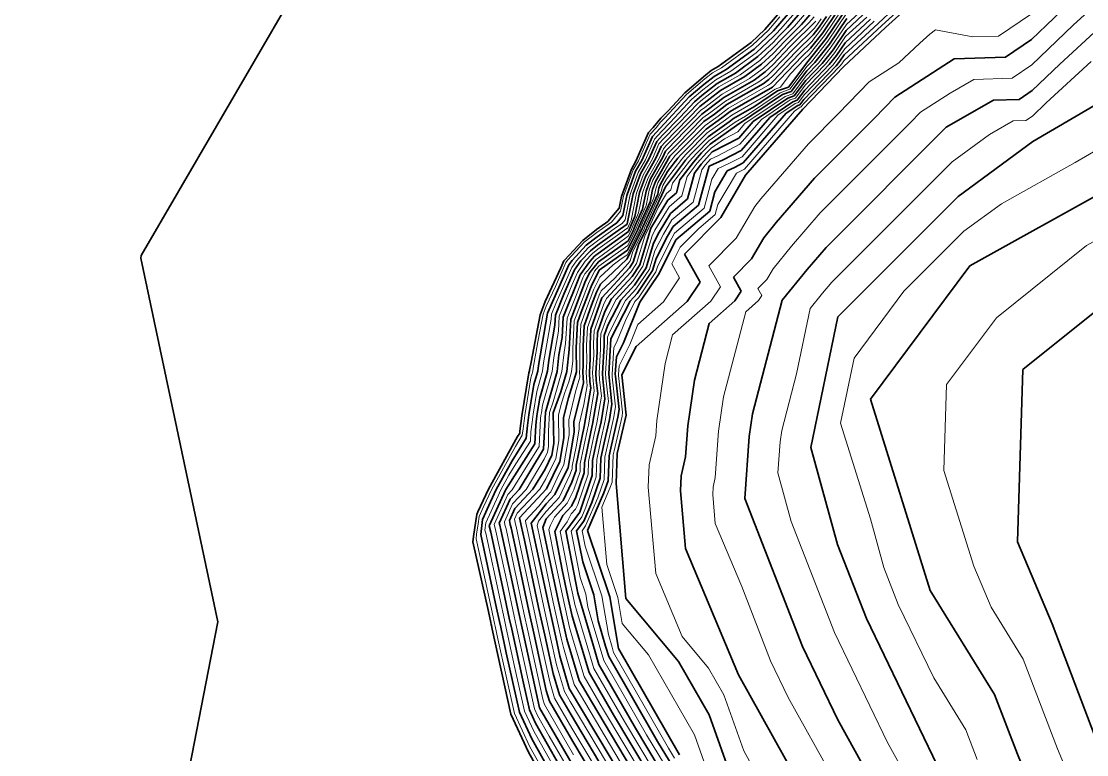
# Model space of a CAD drawing. Header units: millimetres. Extents: x -861324 to 439029, y -308065 to 694685.
# Drawn here: x -861324 to -724930, y 25688 to 119512 of the extents above; entities that cross this region are included whole.
import ezdxf

# ---------------------------------------------------------------- set-up
doc = ezdxf.new("R2010")
doc.units = ezdxf.units.MM
for name, color, linetype, lineweight in [('C-TOPO', 7, 'Continuous', 9), ('C-TOPO-MAJR', 7, 'Continuous', 35), ('C-TOPO-MINR', 7, 'Continuous', 9)]:
    doc.layers.add(name, color=color, linetype=linetype, lineweight=lineweight)

msp = doc.modelspace()

# ---------------------------------------------------------------- linework, layer by layer
at = {"layer": 'C-TOPO', "lineweight": 35}
for p, q in [((-757359, 241898), (-845960, 89571)), ((-766124, 118467), (-763665, 121303)), ((-767894, 116799), (-766124, 118467)), ((-772093, 113735), (-767894, 116799)), ((-773745, 112634), (-772985, 113223)), ((-772985, 113223), (-772093, 113735)), ((-776389, 110365), (-773745, 112634)), ((-778527, 108076), (-776389, 110365)), ((-779435, 107104), (-778527, 108076)), ((-780436, 105924), (-779435, 107104)), ((-782643, 101608), (-781014, 105292)), ((-781014, 105292), (-780436, 105924)), ((-783213, 100608), (-782643, 101608)), ((-784502, 97086), (-783213, 100608)), ((-784796, 95613), (-784502, 97086)), ((-786214, 93897), (-784796, 95613)), ((-789457, 91490), (-787665, 92863)), ((-787665, 92863), (-786543, 93668)), ((-786543, 93668), (-786214, 93897)), ((-791787, 88971), (-789457, 91490)), ((-845960, 89571), (-846020, 89201)), ((-846020, 89201), (-836150, 42695)), ((-792257, 87962), (-791848, 88884)), ((-791848, 88884), (-791787, 88971)), ((-794265, 83683), (-792257, 87962)), ((-794898, 81952), (-794265, 83683)), ((-796069, 75895), (-794898, 81952)), ((-796245, 74886), (-796069, 75895)), ((-797240, 69042), (-796331, 74521)), ((-796331, 74521), (-796257, 74781)), ((-796257, 74781), (-796245, 74886)), ((-797489, 67080), (-797240, 69042)), ((-797785, 66399), (-797518, 66834)), ((-797518, 66834), (-797489, 67080)), ((-801511, 59660), (-797785, 66399)), ((-802863, 56768), (-801511, 59660)), ((-803403, 53889), (-803051, 56144)), ((-803051, 56144), (-803019, 56427)), ((-803019, 56427), (-802863, 56768)), ((-803502, 52906), (-803403, 53889)), ((-801531, 43999), (-803502, 52906)), ((-801227, 42582), (-801531, 43999)), ((-836150, 42695), (-861324, -86258)), ((-801173, 42324), (-801227, 42582)), ((-801149, 42218), (-801173, 42324)), ((-801042, 41728), (-801149, 42218)), ((-798653, 30862), (-801042, 41728)), ((-796379, 26004), (-798653, 30862)), ((-792146, 18465), (-796379, 26004))]:
    msp.add_line(p, q, dxfattribs=at)
at = {"layer": 'C-TOPO-MAJR'}
for p, q in [((-716929, 124625), (-728380, 114043)), ((-760943, 123029), (-765024, 118295)), ((-724936, 123969), (-731976, 117193)), ((-760501, 121857), (-763222, 118701)), ((-755524, 121410), (-758288, 117329)), ((-760059, 120684), (-761420, 119106)), ((-758253, 120145), (-759174, 118784)), ((-756889, 120777), (-758731, 118057)), ((-753582, 120327), (-755744, 118322)), ((-749602, 121098), (-751639, 119244)), ((-748121, 121020), (-750668, 118703)), ((-763222, 118701), (-764292, 117643)), ((-761420, 119106), (-763560, 116991)), ((-759617, 119512), (-762829, 116339)), ((-759174, 118784), (-759956, 117802)), ((-755634, 119866), (-757845, 116601)), ((-750668, 118703), (-756073, 113690)), ((-751639, 119244), (-755963, 115234)), ((-752610, 119786), (-755854, 116778)), ((-765024, 118295), (-767494, 115968)), ((-764292, 117643), (-765047, 116852)), ((-759956, 117802), (-762097, 115687)), ((-758288, 117329), (-760633, 114383)), ((-758731, 118057), (-760295, 116093)), ((-755744, 118322), (-757402, 115874)), ((-767494, 115968), (-771083, 113349)), ((-765047, 116852), (-767023, 114991)), ((-762829, 116339), (-765093, 113966)), ((-763560, 116991), (-765070, 115409)), ((-760295, 116093), (-761365, 115035)), ((-757845, 116601), (-759721, 114245)), ((-755854, 116778), (-756959, 115146)), ((-731976, 117193), (-735334, 114924)), ((-767023, 114991), (-769894, 112895)), ((-765070, 115409), (-766552, 114013)), ((-761365, 115035), (-765139, 111080)), ((-762097, 115687), (-765116, 112523)), ((-757402, 115874), (-758809, 114106)), ((-756959, 115146), (-757897, 113968)), ((-755963, 115234), (-756516, 114418)), ((-741916, 114704), (-749506, 109821)), ((-735334, 114924), (-741916, 114704)), ((-771083, 113349), (-772635, 112459)), ((-766552, 114013), (-768705, 112442)), ((-765093, 113966), (-766081, 113036)), ((-760633, 114383), (-763109, 111100)), ((-756073, 113690), (-761283, 108282)), ((-756985, 113829), (-761153, 109503)), ((-757897, 113968), (-761023, 110723)), ((-758809, 114106), (-760893, 111943)), ((-759721, 114245), (-760763, 113163)), ((-756516, 114418), (-756985, 113829)), ((-728380, 114043), (-731901, 110655)), ((-714643, 114220), (-731825, 104117)), ((-772635, 112459), (-773955, 111436)), ((-769894, 112895), (-772222, 111560)), ((-768705, 112442), (-771809, 110661)), ((-767517, 111988), (-771396, 109762)), ((-766081, 113036), (-767517, 111988)), ((-765610, 112058), (-766328, 111534)), ((-765116, 112523), (-765610, 112058)), ((-760763, 113163), (-762743, 110536)), ((-760893, 111943), (-762378, 109973)), ((-773955, 111436), (-775810, 109843)), ((-771809, 110661), (-774450, 108615)), ((-772222, 111560), (-774202, 110025)), ((-766328, 111534), (-770983, 108864)), ((-765139, 111080), (-770570, 107965)), ((-764497, 110614), (-767442, 108624)), ((-763109, 111100), (-764497, 110614)), ((-762743, 110536), (-763854, 110148)), ((-761023, 110723), (-762013, 109409)), ((-731901, 110655), (-733580, 109521)), ((-775810, 109843), (-779529, 105862)), ((-775130, 109229), (-776989, 107238)), ((-774202, 110025), (-775130, 109229)), ((-771396, 109762), (-773509, 108125)), ((-763854, 110148), (-769745, 106167)), ((-763211, 109681), (-767629, 106696)), ((-762568, 109215), (-765514, 107225)), ((-762378, 109973), (-763211, 109681)), ((-762013, 109409), (-762568, 109215)), ((-761153, 109503), (-761648, 108846)), ((-749506, 109821), (-752110, 107117)), ((-736870, 109411), (-742938, 105951)), ((-733580, 109521), (-736870, 109411)), ((-774450, 108615), (-778906, 104064)), ((-773509, 108125), (-774187, 107647)), ((-770983, 108864), (-772568, 107636)), ((-770570, 107965), (-771627, 107146)), ((-767442, 108624), (-770157, 107066)), ((-763398, 107754), (-768894, 101400)), ((-761283, 108282), (-768610, 99811)), ((-761926, 108749), (-763398, 107754)), ((-761648, 108846), (-761926, 108749)), ((-776989, 107238), (-779218, 104963)), ((-773924, 106680), (-778282, 102267)), ((-774187, 107647), (-776366, 105441)), ((-772568, 107636), (-773924, 106680)), ((-771627, 107146), (-773661, 105712)), ((-770686, 106657), (-773398, 104745)), ((-770157, 107066), (-770686, 106657)), ((-767629, 106696), (-769461, 104578)), ((-765514, 107225), (-769177, 102989)), ((-752110, 107117), (-759788, 99425)), ((-779529, 105862), (-780535, 104762)), ((-776366, 105441), (-778594, 103165)), ((-773661, 105712), (-776930, 102402)), ((-769745, 106167), (-773135, 103778)), ((-742938, 105951), (-758293, 90567)), ((-780535, 104762), (-781878, 101723)), ((-779972, 104138), (-780979, 101859)), ((-779218, 104963), (-779972, 104138)), ((-778906, 104064), (-779409, 103514)), ((-773398, 104745), (-775577, 102538)), ((-773135, 103778), (-774225, 102674)), ((-769461, 104578), (-772873, 102810)), ((-731825, 104117), (-741404, 97093)), ((-779409, 103514), (-780080, 101995)), ((-778846, 102890), (-779181, 102131)), ((-778594, 103165), (-778846, 102890)), ((-776930, 102402), (-777281, 102006)), ((-775577, 102538), (-776280, 101746)), ((-774225, 102674), (-775280, 101486)), ((-772873, 102810), (-774279, 101226)), ((-769177, 102989), (-771452, 101810)), ((-781878, 101723), (-782675, 100328)), ((-780979, 101859), (-782041, 99999)), ((-780080, 101995), (-781408, 99670)), ((-779181, 102131), (-780774, 99340)), ((-778282, 102267), (-780140, 99011)), ((-776280, 101746), (-778873, 98353)), ((-777281, 102006), (-778578, 100310)), ((-775280, 101486), (-777008, 99224)), ((-774279, 101226), (-775143, 100095)), ((-773278, 100966), (-774611, 95995)), ((-771452, 101810), (-773278, 100966)), ((-768894, 101400), (-770031, 100811)), ((-782675, 100328), (-783803, 97243)), ((-782041, 99999), (-782982, 97428)), ((-781408, 99670), (-782160, 97613)), ((-778578, 100310), (-779507, 98682)), ((-775143, 100095), (-776032, 96781)), ((-770944, 100388), (-772524, 97694)), ((-768610, 99811), (-771770, 94423)), ((-770031, 100811), (-770944, 100388)), ((-780774, 99340), (-781338, 97798)), ((-778873, 98353), (-781237, 93120)), ((-780140, 99011), (-780517, 97983)), ((-779507, 98682), (-779695, 98168)), ((-777008, 99224), (-777453, 97567)), ((-759788, 99425), (-764673, 93777)), ((-720949, 98763), (-739871, 88234)), ((-783803, 97243), (-784315, 94682)), ((-782982, 97428), (-783748, 93587)), ((-782160, 97613), (-782777, 94520)), ((-781338, 97798), (-781801, 95478)), ((-779849, 97395), (-781739, 93211)), ((-780517, 97983), (-780825, 96436)), ((-779695, 98168), (-779849, 97395)), ((-777453, 97567), (-778535, 96649)), ((-772524, 97694), (-773190, 95209)), ((-741404, 97093), (-756798, 81710)), ((-781801, 95478), (-782743, 93393)), ((-780825, 96436), (-782241, 93302)), ((-778535, 96649), (-780734, 93030)), ((-776032, 96781), (-778197, 94946)), ((-774611, 95995), (-777859, 93242)), ((-784315, 94682), (-785085, 93749)), ((-782777, 94520), (-783245, 93484)), ((-778197, 94946), (-779663, 92533)), ((-773190, 95209), (-777521, 91539)), ((-771770, 94423), (-776414, 89715)), ((-785659, 93351), (-787610, 91952)), ((-784618, 92978), (-787544, 90879)), ((-785085, 93749), (-785659, 93351)), ((-783758, 93576), (-784618, 92978)), ((-781871, 92860), (-783796, 89066)), ((-783748, 93587), (-783758, 93576)), ((-782440, 92775), (-783723, 90246)), ((-783245, 93484), (-783577, 92606)), ((-782743, 93393), (-783008, 92691)), ((-782241, 93302), (-782440, 92775)), ((-781303, 92945), (-782265, 91048)), ((-780734, 93030), (-782149, 88347)), ((-781739, 93211), (-781871, 92860)), ((-781237, 93120), (-781303, 92945)), ((-777859, 93242), (-778592, 92036)), ((-764673, 93777), (-766257, 91828)), ((-710072, 93409), (-733106, 74956)), ((-787610, 91952), (-789006, 90881)), ((-783577, 92606), (-787479, 89806)), ((-783650, 91426), (-787414, 88734)), ((-783008, 92691), (-783650, 91426)), ((-779663, 92533), (-780382, 91109)), ((-778592, 92036), (-780030, 89189)), ((-777521, 91539), (-779678, 87269)), ((-766257, 91828), (-767837, 89134)), ((-789006, 90881), (-790822, 88919)), ((-788475, 90166), (-789686, 88857)), ((-787544, 90879), (-788475, 90166)), ((-783723, 90246), (-785605, 88900)), ((-782265, 91048), (-782973, 88706)), ((-780382, 91109), (-781326, 87987)), ((-758293, 90567), (-760736, 87743)), ((-790822, 88919), (-791228, 88342)), ((-789686, 88857), (-790499, 87703)), ((-788550, 88795), (-789770, 87064)), ((-787414, 88734), (-788556, 87373)), ((-787944, 89450), (-788550, 88795)), ((-787479, 89806), (-787944, 89450)), ((-785605, 88900), (-787341, 87682)), ((-783796, 89066), (-787167, 85903)), ((-782973, 88706), (-783468, 87968)), ((-780030, 89189), (-780502, 87628)), ((-776414, 89715), (-774420, 86127)), ((-767837, 89134), (-770159, 86780)), ((-791228, 88342), (-793955, 82189)), ((-790499, 87703), (-791862, 84626)), ((-788556, 87373), (-789076, 86329)), ((-787341, 87682), (-788382, 85594)), ((-783468, 87968), (-786994, 84125)), ((-782149, 88347), (-783140, 86871)), ((-781326, 87987), (-782812, 85774)), ((-780502, 87628), (-782484, 84677)), ((-760736, 87743), (-763904, 83844)), ((-739871, 88234), (-752620, 71162)), ((-789770, 87064), (-791956, 81651)), ((-789076, 86329), (-790956, 81382)), ((-783140, 86871), (-785784, 83989)), ((-779678, 87269), (-782156, 83580)), ((-774420, 86127), (-776072, 83668)), ((-770159, 86780), (-769162, 84986)), ((-791862, 84626), (-792955, 81920)), ((-788382, 85594), (-789635, 82296)), ((-787688, 84860), (-788314, 83210)), ((-787167, 85903), (-787688, 84860)), ((-782812, 85774), (-784575, 83853)), ((-782484, 84677), (-783365, 83716)), ((-769162, 84986), (-769988, 83756)), ((-788314, 83210), (-789247, 80549)), ((-786994, 84125), (-788393, 80133)), ((-785784, 83989), (-786606, 82378)), ((-784575, 83853), (-786218, 80631)), ((-783365, 83716), (-785830, 78885)), ((-782156, 83580), (-784223, 78394)), ((-776072, 83668), (-782616, 77903)), ((-769988, 83756), (-773260, 80873)), ((-763904, 83844), (-767706, 69302)), ((-793955, 82189), (-795125, 75466)), ((-792955, 81920), (-793027, 80630)), ((-789635, 82296), (-790102, 80965)), ((-786606, 82378), (-787539, 79717)), ((-793027, 80630), (-793807, 76148)), ((-791956, 81651), (-792100, 79071)), ((-790956, 81382), (-791172, 77513)), ((-790102, 80965), (-790282, 77741)), ((-789247, 80549), (-789392, 77970)), ((-786218, 80631), (-786685, 79301)), ((-773260, 80873), (-775161, 73603)), ((-756798, 81710), (-760251, 65002)), ((-788393, 80133), (-788501, 78199)), ((-787539, 79717), (-787611, 78427)), ((-786685, 79301), (-786721, 78656)), ((-792100, 79071), (-792490, 76831)), ((-789392, 77970), (-789372, 75518)), ((-788501, 78199), (-788486, 76359)), ((-787611, 78427), (-787601, 77201)), ((-786716, 78043), (-786936, 74461)), ((-786721, 78656), (-786716, 78043)), ((-785830, 78885), (-786105, 74407)), ((-784223, 78394), (-785137, 76592)), ((-782616, 77903), (-784444, 74299)), ((-792490, 76831), (-792731, 74719)), ((-791172, 77513), (-791494, 74698)), ((-790282, 77741), (-790257, 74676)), ((-787601, 77201), (-787766, 74514)), ((-785137, 76592), (-785275, 74353)), ((-795125, 75466), (-795205, 74763)), ((-793807, 76148), (-793968, 74741)), ((-789372, 75518), (-789427, 74622)), ((-788486, 76359), (-788596, 74568)), ((-795205, 74763), (-795701, 73032)), ((-793968, 74741), (-794959, 71279)), ((-792731, 74719), (-794217, 69527)), ((-791494, 74698), (-792237, 72101)), ((-790257, 74676), (-791283, 71333)), ((-789427, 74622), (-789340, 73258)), ((-788596, 74568), (-788524, 73431)), ((-787766, 74514), (-787708, 73605)), ((-786936, 74461), (-786892, 73778)), ((-786892, 73778), (-786611, 71201)), ((-786105, 74407), (-786076, 73952)), ((-786076, 73952), (-785702, 70516)), ((-785275, 74353), (-785260, 74126)), ((-785260, 74126), (-784792, 69830)), ((-784444, 74299), (-783883, 69145)), ((-733106, 74956), (-733796, 52912)), ((-795701, 73032), (-796339, 69186)), ((-789340, 73258), (-790576, 68259)), ((-788431, 72572), (-789251, 67685)), ((-788524, 73431), (-788431, 72572)), ((-787708, 73605), (-787521, 71887)), ((-775161, 73603), (-776005, 67764)), ((-794959, 71279), (-795278, 69357)), ((-792237, 72101), (-793225, 69409)), ((-791283, 71333), (-791900, 68834)), ((-787521, 71887), (-788177, 67977)), ((-786611, 71201), (-787104, 68269)), ((-752620, 71162), (-744959, 46697)), ((-785702, 70516), (-786030, 68561)), ((-784792, 69830), (-784956, 68853)), ((-796339, 69186), (-796514, 67809)), ((-795366, 68668), (-795461, 67849)), ((-795278, 69357), (-795366, 68668)), ((-794217, 69527), (-794461, 64762)), ((-793225, 69409), (-793158, 65493)), ((-791900, 68834), (-791856, 66223)), ((-790576, 68259), (-790554, 66954)), ((-787104, 68269), (-787560, 66295)), ((-786030, 68561), (-786714, 65600)), ((-784956, 68853), (-785868, 64905)), ((-783883, 69145), (-785023, 64210)), ((-767706, 69302), (-768128, 66383)), ((-796514, 67809), (-796704, 66172)), ((-795461, 67849), (-795583, 65467)), ((-790554, 66954), (-791334, 62437)), ((-789251, 67685), (-790282, 62733)), ((-788405, 66990), (-789230, 63028)), ((-788177, 67977), (-788405, 66990)), ((-776005, 67764), (-776281, 63809)), ((-796704, 66172), (-798487, 63272)), ((-793158, 65493), (-793418, 63987)), ((-791856, 66223), (-792376, 63212)), ((-787560, 66295), (-788178, 63324)), ((-786714, 65600), (-787126, 63619)), ((-768128, 66383), (-768679, 58474)), ((-795583, 65467), (-799291, 59628)), ((-794461, 64762), (-797588, 59599)), ((-785868, 64905), (-786074, 63915)), ((-785023, 64210), (-785185, 60395)), ((-760251, 65002), (-756819, 52585)), ((-798487, 63272), (-800512, 59609)), ((-793418, 63987), (-794269, 62230)), ((-792376, 63212), (-794077, 59699)), ((-789230, 63028), (-789284, 61756)), ((-788178, 63324), (-788259, 61416)), ((-787126, 63619), (-787235, 61076)), ((-786074, 63915), (-786210, 60735)), ((-776281, 63809), (-776851, 61342)), ((-794269, 62230), (-795833, 59649)), ((-791334, 62437), (-793017, 58957)), ((-790309, 62097), (-790834, 60535)), ((-789284, 61756), (-790334, 58634)), ((-790282, 62733), (-790309, 62097)), ((-788259, 61416), (-789834, 56732)), ((-790834, 60535), (-791956, 58215)), ((-787235, 61076), (-788285, 57953)), ((-786210, 60735), (-786735, 59174)), ((-785185, 60395), (-783912, 45677)), ((-776851, 61342), (-776932, 59434)), ((-799345, 59532), (-801425, 54976)), ((-800512, 59609), (-801246, 58038)), ((-799336, 59550), (-799345, 59532)), ((-799312, 59594), (-799336, 59550)), ((-799291, 59628), (-799312, 59594)), ((-797588, 59599), (-798732, 58370)), ((-795833, 59649), (-798135, 57177)), ((-794077, 59699), (-797537, 55983)), ((-793017, 58957), (-794112, 57775)), ((-786735, 59174), (-788822, 54355)), ((-776932, 59434), (-776295, 52075)), ((-801246, 58038), (-802287, 55760)), ((-798732, 58370), (-800133, 55303)), ((-794112, 57775), (-796038, 55287)), ((-791956, 58215), (-794147, 55852)), ((-790895, 57474), (-791991, 56292)), ((-790334, 58634), (-790895, 57474)), ((-788285, 57953), (-789328, 55543)), ((-768679, 58474), (-761321, 39508)), ((-798135, 57177), (-798835, 55643)), ((-797537, 55983), (-797386, 55206)), ((-791991, 56292), (-793037, 54220)), ((-789834, 56732), (-791632, 54265)), ((-802287, 55760), (-802500, 53873)), ((-801425, 54976), (-801428, 54954)), ((-801428, 54954), (-801208, 54155)), ((-800133, 55303), (-800083, 55046)), ((-800083, 55046), (-799915, 54438)), ((-798835, 55643), (-798735, 55126)), ((-798735, 55126), (-798623, 54721)), ((-798623, 54721), (-797812, 50943)), ((-797386, 55206), (-797330, 55004)), ((-797330, 55004), (-796925, 53115)), ((-796038, 55287), (-793848, 44982)), ((-794147, 55852), (-794537, 54753)), ((-794537, 54753), (-794056, 52306)), ((-789328, 55543), (-790227, 54310)), ((-802500, 53873), (-800473, 44428)), ((-801208, 54155), (-799586, 46600)), ((-799915, 54438), (-798699, 48771)), ((-793037, 54220), (-792074, 49326)), ((-791632, 54265), (-790092, 46346)), ((-790227, 54310), (-789457, 50350)), ((-788822, 54355), (-785972, 45900)), ((-796925, 53115), (-795100, 44528)), ((-794056, 52306), (-792596, 45437)), ((-776295, 52075), (-769502, 35914)), ((-756819, 52585), (-753140, 43102)), ((-733796, 52912), (-729368, 42425)), ((-797812, 50943), (-796352, 44074)), ((-792074, 49326), (-791344, 45891)), ((-789457, 50350), (-788032, 46123)), ((-798699, 48771), (-797604, 43619)), ((-799586, 46600), (-798856, 43165)), ((-744959, 46697), (-736717, 33390)), ((-792596, 45437), (-791483, 40484)), ((-791344, 45891), (-790788, 43415)), ((-790092, 46346), (-788172, 39884)), ((-788032, 46123), (-787476, 42815)), ((-785972, 45900), (-784860, 39284)), ((-783912, 45677), (-777181, 37599)), ((-800473, 44428), (-800108, 42710)), ((-796352, 44074), (-795716, 41243)), ((-795100, 44528), (-794305, 40990)), ((-793848, 44982), (-792894, 40737)), ((-800108, 42710), (-799949, 42003)), ((-798856, 43165), (-798538, 41750)), ((-797604, 43619), (-797127, 41497)), ((-790788, 43415), (-789828, 40184)), ((-787476, 42815), (-786516, 39584)), ((-753140, 43102), (-744065, 24355)), ((-729368, 42425), (-723532, 27147)), ((-799949, 42003), (-799237, 38737)), ((-798538, 41750), (-797113, 35218)), ((-797127, 41497), (-794989, 31699)), ((-795716, 41243), (-794113, 33895)), ((-794305, 40990), (-793236, 36092)), ((-792894, 40737), (-792360, 38288)), ((-791483, 40484), (-789904, 35196)), ((-789828, 40184), (-788643, 36218)), ((-788172, 39884), (-787382, 37240)), ((-786516, 39584), (-786121, 38262)), ((-799237, 38737), (-797560, 31112)), ((-792360, 38288), (-791166, 34174)), ((-786121, 38262), (-779871, 27385)), ((-784860, 39284), (-777047, 25688)), ((-761321, 39508), (-756783, 30134)), ((-787382, 37240), (-782695, 29082)), ((-777181, 37599), (-773275, 30801)), ((-793236, 36092), (-792440, 33349)), ((-788643, 36218), (-785518, 30779)), ((-769502, 35914), (-760109, 19063)), ((-797113, 35218), (-796275, 31405)), ((-791166, 34174), (-783552, 21435)), ((-789904, 35196), (-788342, 32477)), ((-794113, 33895), (-793715, 32524)), ((-792440, 33349), (-790944, 30776)), ((-736717, 33390), (-733799, 25751)), ((-796275, 31405), (-795477, 29701)), ((-794989, 31699), (-790501, 23980)), ((-793715, 32524), (-790722, 27378)), ((-788342, 32477), (-782251, 22286)), ((-797560, 31112), (-795965, 27702)), ((-790944, 30776), (-784853, 20585)), ((-785518, 30779), (-780950, 23136)), ((-773275, 30801), (-768131, 16417)), ((-756783, 30134), (-752087, 21709)), ((-795477, 29701), (-792523, 24441)), ((-782695, 29082), (-779649, 23987)), ((-795965, 27702), (-790058, 17183)), ((-790722, 27378), (-786155, 19735)), ((-779871, 27385), (-778348, 24837)), ((-733799, 25751), (-731403, 19986))]:
    msp.add_line(p, q, dxfattribs=at)
at = {"layer": 'C-TOPO-MINR'}
for p, q in [((-720932, 124297), (-726658, 119006)), ((-760722, 122443), (-764123, 118498)), ((-764225, 120065), (-765671, 118396)), ((-760280, 121270), (-762321, 118904)), ((-759838, 120098), (-760518, 119309)), ((-757571, 120461), (-758953, 118420)), ((-756206, 121093), (-758510, 117693)), ((-755579, 120638), (-758067, 116965)), ((-753096, 120056), (-755799, 117550)), ((-754067, 120598), (-755689, 119094)), ((-748861, 121059), (-751153, 118974)), ((-732014, 120462), (-736212, 117626)), ((-762321, 118904), (-763926, 117317)), ((-760518, 119309), (-763195, 116665)), ((-759396, 119148), (-759787, 118657)), ((-758935, 119828), (-759396, 119148)), ((-755689, 119094), (-757624, 116237)), ((-751153, 118974), (-756018, 114462)), ((-752125, 119515), (-755909, 116006)), ((-726658, 119006), (-731938, 113924)), ((-765671, 118396), (-767729, 116457)), ((-765036, 117574), (-767258, 115480)), ((-763926, 117317), (-765059, 116131)), ((-764658, 117969), (-765036, 117574)), ((-764123, 118498), (-764658, 117969)), ((-759787, 118657), (-762463, 116013)), ((-758510, 117693), (-760464, 115238)), ((-758953, 118420), (-760125, 116948)), ((-755799, 117550), (-757181, 115510)), ((-745019, 117862), (-746292, 116704)), ((-744277, 118430), (-745019, 117862)), ((-739503, 117516), (-744277, 118430)), ((-736212, 117626), (-739503, 117516)), ((-767729, 116457), (-771677, 113576)), ((-765059, 116131), (-766787, 114502)), ((-762463, 116013), (-765105, 113245)), ((-763195, 116665), (-765082, 114688)), ((-760125, 116948), (-761731, 115361)), ((-758067, 116965), (-760177, 114314)), ((-757624, 116237), (-759265, 114176)), ((-755909, 116006), (-756738, 114782)), ((-746292, 116704), (-748995, 114197)), ((-767258, 115480), (-770488, 113122)), ((-765082, 114688), (-766316, 113524)), ((-761731, 115361), (-765128, 111802)), ((-760999, 114709), (-762886, 112732)), ((-760464, 115238), (-760999, 114709)), ((-757181, 115510), (-758353, 114037)), ((-756738, 114782), (-757441, 113898)), ((-771677, 113576), (-772841, 112908)), ((-766787, 114502), (-769300, 112669)), ((-766316, 113524), (-768111, 112215)), ((-765105, 113245), (-765846, 112547)), ((-760698, 113773), (-762926, 110818)), ((-756529, 113760), (-761218, 108893)), ((-757441, 113898), (-761088, 110113)), ((-758353, 114037), (-760958, 111333)), ((-759265, 114176), (-760828, 112553)), ((-760177, 114314), (-760698, 113773)), ((-756295, 114054), (-756529, 113760)), ((-756018, 114462), (-756295, 114054)), ((-748995, 114197), (-752789, 111755)), ((-731938, 113924), (-734457, 112222)), ((-724377, 114371), (-730103, 109080)), ((-773831, 112141), (-776150, 110150)), ((-772428, 112010), (-774079, 110730)), ((-772841, 112908), (-773831, 112141)), ((-770488, 113122), (-772428, 112010)), ((-769300, 112669), (-772015, 111111)), ((-768111, 112215), (-771602, 110212)), ((-765846, 112547), (-766922, 111761)), ((-762886, 112732), (-764124, 111090)), ((-760828, 112553), (-762561, 110254)), ((-739393, 112058), (-742427, 110328)), ((-734457, 112222), (-739393, 112058)), ((-774079, 110730), (-775470, 109536)), ((-772015, 111111), (-774326, 109320)), ((-766922, 111761), (-771190, 109313)), ((-765734, 111307), (-770777, 108414)), ((-764818, 110847), (-766291, 109852)), ((-765375, 111569), (-765734, 111307)), ((-765128, 111802), (-765375, 111569)), ((-764124, 111090), (-764818, 110847)), ((-762926, 110818), (-764175, 110381)), ((-760958, 111333), (-762196, 109691)), ((-752789, 111755), (-756696, 107699)), ((-776150, 110150), (-778940, 107164)), ((-775470, 109536), (-778259, 106550)), ((-774326, 109320), (-774790, 108922)), ((-771602, 110212), (-773979, 108370)), ((-771190, 109313), (-773038, 107880)), ((-766291, 109852), (-770364, 107515)), ((-763532, 109915), (-768687, 106432)), ((-764175, 110381), (-768593, 107395)), ((-762890, 109448), (-766571, 106960)), ((-762561, 110254), (-763532, 109915)), ((-762196, 109691), (-762890, 109448)), ((-761831, 109128), (-762247, 108982)), ((-761088, 110113), (-761831, 109128)), ((-742427, 110328), (-746222, 107886)), ((-775719, 107926), (-779062, 104514)), ((-774790, 108922), (-775719, 107926)), ((-774318, 108131), (-775408, 107028)), ((-773979, 108370), (-774318, 108131)), ((-773038, 107880), (-774055, 107163)), ((-770777, 108414), (-772097, 107391)), ((-762340, 108018), (-768752, 100606)), ((-762247, 108982), (-764456, 107489)), ((-761604, 108516), (-762340, 108018)), ((-761465, 108564), (-761604, 108516)), ((-761218, 108893), (-761465, 108564)), ((-746222, 107886), (-747524, 106534)), ((-730103, 109080), (-731863, 107386)), ((-713501, 109017), (-726387, 101440)), ((-779474, 106592), (-780062, 105899)), ((-778940, 107164), (-779474, 106592)), ((-778259, 106550), (-779373, 105412)), ((-775408, 107028), (-778750, 103615)), ((-774055, 107163), (-777324, 103854)), ((-772097, 107391), (-773792, 106196)), ((-771156, 106901), (-773530, 105229)), ((-770215, 106412), (-773267, 104261)), ((-770364, 107515), (-771156, 106901)), ((-769951, 106617), (-770215, 106412)), ((-768593, 107395), (-769951, 106617)), ((-768687, 106432), (-769603, 105373)), ((-766571, 106960), (-769319, 103784)), ((-764456, 107489), (-769036, 102195)), ((-756696, 107699), (-760535, 103854)), ((-747524, 106534), (-759041, 94996)), ((-734348, 106764), (-737381, 105034)), ((-732702, 106819), (-734348, 106764)), ((-731863, 107386), (-732702, 106819)), ((-780817, 105074), (-782328, 101655)), ((-780062, 105899), (-780817, 105074)), ((-779373, 105412), (-780254, 104450)), ((-773792, 106196), (-777606, 102335)), ((-773530, 105229), (-776254, 102470)), ((-769603, 105373), (-771309, 104489)), ((-737381, 105034), (-742171, 101522)), ((-780254, 104450), (-781429, 101791)), ((-779690, 103826), (-780530, 101927)), ((-779062, 104514), (-779690, 103826)), ((-777324, 103854), (-778438, 102716)), ((-773267, 104261), (-774901, 102606)), ((-771309, 104489), (-773004, 103294)), ((-769319, 103784), (-772162, 102310)), ((-760535, 103854), (-766642, 96794)), ((-779127, 103202), (-779631, 102063)), ((-778750, 103615), (-779127, 103202)), ((-778564, 102579), (-778732, 102199)), ((-778438, 102716), (-778564, 102579)), ((-777606, 102335), (-777782, 102137)), ((-776254, 102470), (-776781, 101876)), ((-774901, 102606), (-775780, 101616)), ((-773549, 102742), (-774779, 101356)), ((-773004, 103294), (-773549, 102742)), ((-772162, 102310), (-773075, 101888)), ((-782328, 101655), (-782991, 100493)), ((-781429, 101791), (-782358, 100163)), ((-780530, 101927), (-781724, 99834)), ((-779631, 102063), (-781091, 99505)), ((-778732, 102199), (-780457, 99176)), ((-778430, 101288), (-779824, 98847)), ((-776781, 101876), (-778726, 99331)), ((-777782, 102137), (-778430, 101288)), ((-775780, 101616), (-777941, 98788)), ((-774779, 101356), (-776075, 99659)), ((-773778, 101096), (-774210, 100530)), ((-773075, 101888), (-773778, 101096)), ((-770741, 101311), (-772111, 100677)), ((-769036, 102195), (-770741, 101311)), ((-742171, 101522), (-749868, 93830)), ((-726387, 101440), (-735848, 96176)), ((-782991, 100493), (-784214, 97151)), ((-782358, 100163), (-783392, 97336)), ((-781724, 99834), (-782571, 97521)), ((-776075, 99659), (-776742, 97174)), ((-774210, 100530), (-775322, 96388)), ((-772111, 100677), (-772901, 99330)), ((-769777, 100100), (-772147, 96059)), ((-769321, 100311), (-769777, 100100)), ((-768752, 100606), (-769321, 100311)), ((-781091, 99505), (-781749, 97705)), ((-780457, 99176), (-780927, 97890)), ((-779824, 98847), (-780106, 98075)), ((-779284, 98260), (-779361, 97874)), ((-779190, 98517), (-779284, 98260)), ((-778726, 99331), (-779190, 98517)), ((-777941, 98788), (-778163, 97960)), ((-772901, 99330), (-773901, 95602)), ((-784214, 97151), (-784598, 95230)), ((-783392, 97336), (-784031, 94135)), ((-782571, 97521), (-783265, 94041)), ((-781749, 97705), (-782289, 94999)), ((-780337, 96915), (-781990, 93257)), ((-779361, 97874), (-781488, 93166)), ((-780927, 97890), (-781313, 95957)), ((-780106, 98075), (-780337, 96915)), ((-778704, 97501), (-779804, 95691)), ((-778163, 97960), (-778704, 97501)), ((-776742, 97174), (-778366, 95797)), ((-781313, 95957), (-782492, 93348)), ((-779804, 95691), (-780985, 93075)), ((-778366, 95797), (-780199, 92781)), ((-775322, 96388), (-778028, 94094)), ((-773901, 95602), (-777690, 92391)), ((-772147, 96059), (-772480, 94816)), ((-767434, 95819), (-769803, 91778)), ((-766642, 96794), (-767434, 95819)), ((-735848, 96176), (-740638, 92663)), ((-715511, 96086), (-724972, 90822)), ((-784598, 95230), (-785749, 93836)), ((-784031, 94135), (-784421, 93663)), ((-782289, 94999), (-782994, 93438)), ((-772480, 94816), (-774645, 92981)), ((-759041, 94996), (-762704, 90760)), ((-786179, 93538), (-787642, 92488)), ((-785138, 93165), (-787577, 91415)), ((-784097, 92792), (-787512, 90343)), ((-785749, 93836), (-786179, 93538)), ((-784421, 93663), (-785138, 93165)), ((-783660, 93096), (-784097, 92792)), ((-782156, 92818), (-783760, 89656)), ((-783497, 93529), (-783660, 93096)), ((-783265, 94041), (-783497, 93529)), ((-782994, 93438), (-783293, 92648)), ((-781587, 92902), (-783031, 90057)), ((-782492, 93348), (-782724, 92733)), ((-781990, 93257), (-782156, 92818)), ((-781488, 93166), (-781587, 92902)), ((-781019, 92987), (-781500, 92039)), ((-780985, 93075), (-781019, 92987)), ((-780199, 92781), (-780558, 92069)), ((-778028, 94094), (-779128, 92284)), ((-774645, 92981), (-776967, 90627)), ((-749868, 93830), (-757546, 86138)), ((-787642, 92488), (-789271, 91239)), ((-787577, 91415), (-788740, 90523)), ((-783613, 92016), (-785495, 90670)), ((-782724, 92733), (-783687, 90836)), ((-783293, 92648), (-783613, 92016)), ((-781500, 92039), (-782561, 88526)), ((-780558, 92069), (-781737, 88167)), ((-779128, 92284), (-780206, 90149)), ((-778056, 91787), (-779854, 88229)), ((-777690, 92391), (-778056, 91787)), ((-769803, 91778), (-773286, 88247)), ((-740638, 92663), (-748335, 84972)), ((-789271, 91239), (-791390, 88949)), ((-788740, 90523), (-790254, 88888)), ((-787512, 90343), (-788210, 89808)), ((-785495, 90670), (-787446, 89270)), ((-783687, 90836), (-786509, 88817)), ((-783031, 90057), (-783384, 88886)), ((-780206, 90149), (-780914, 87808)), ((-776967, 90627), (-778046, 88492)), ((-762704, 90760), (-765081, 87836)), ((-724972, 90822), (-736488, 81595)), ((-791593, 88661), (-792956, 85584)), ((-791390, 88949), (-791593, 88661)), ((-790254, 88888), (-790864, 88022)), ((-789118, 88826), (-790134, 87384)), ((-788210, 89808), (-789118, 88826)), ((-787982, 88765), (-788592, 87899)), ((-787679, 89092), (-787982, 88765)), ((-787446, 89270), (-787679, 89092)), ((-786509, 88817), (-787377, 88208)), ((-784701, 88983), (-785569, 88374)), ((-783760, 89656), (-784701, 88983)), ((-783384, 88886), (-783632, 88517)), ((-790864, 88022), (-792908, 83408)), ((-790134, 87384), (-790816, 85845)), ((-788592, 87899), (-789163, 87219)), ((-787948, 87527), (-788729, 85962)), ((-787377, 88208), (-787948, 87527)), ((-785569, 88374), (-787254, 86793)), ((-783304, 87420), (-786389, 84057)), ((-783632, 88517), (-785395, 86595)), ((-782561, 88526), (-783304, 87420)), ((-781737, 88167), (-782976, 86323)), ((-780914, 87808), (-782648, 85226)), ((-780090, 87448), (-782320, 84129)), ((-779854, 88229), (-780090, 87448)), ((-778046, 88492), (-777049, 86698)), ((-773286, 88247), (-771791, 85556)), ((-765081, 87836), (-765871, 86489)), ((-789423, 86697), (-790363, 84223)), ((-788729, 85962), (-790296, 81839)), ((-789163, 87219), (-789423, 86697)), ((-787254, 86793), (-788035, 85227)), ((-785395, 86595), (-787081, 85014)), ((-782976, 86323), (-785179, 83921)), ((-777049, 86698), (-779114, 83624)), ((-765871, 86489), (-767032, 85312)), ((-757546, 86138), (-758767, 84727)), ((-792956, 85584), (-794137, 83068)), ((-790816, 85845), (-792455, 81785)), ((-788035, 85227), (-788975, 82753)), ((-787081, 85014), (-787341, 84492)), ((-782648, 85226), (-783970, 83785)), ((-771791, 85556), (-773030, 83712)), ((-767032, 85312), (-766533, 84415)), ((-758767, 84727), (-760351, 82777)), ((-748335, 84972), (-754709, 76436)), ((-792908, 83408), (-793455, 82054)), ((-790363, 84223), (-791456, 81516)), ((-787654, 83668), (-788820, 80341)), ((-786800, 83251), (-787966, 79925)), ((-787341, 84492), (-787654, 83668)), ((-786389, 84057), (-786800, 83251)), ((-785179, 83921), (-786412, 81505)), ((-783970, 83785), (-786024, 79758)), ((-782760, 83648), (-783993, 81232)), ((-782320, 84129), (-782760, 83648)), ((-779114, 83624), (-782386, 80741)), ((-773030, 83712), (-777938, 79388)), ((-766946, 83800), (-768582, 82359)), ((-766533, 84415), (-766946, 83800)), ((-794510, 82050), (-795199, 78486)), ((-794137, 83068), (-794510, 82050)), ((-793455, 82054), (-793491, 81409)), ((-790296, 81839), (-790529, 81174)), ((-788975, 82753), (-789675, 80757)), ((-768582, 82359), (-771434, 71452)), ((-760351, 82777), (-762078, 74423)), ((-793491, 81409), (-794466, 75807)), ((-792455, 81785), (-792564, 79851)), ((-791456, 81516), (-791636, 78292)), ((-790529, 81174), (-790727, 77627)), ((-789675, 80757), (-789837, 77856)), ((-786412, 81505), (-787112, 79509)), ((-783993, 81232), (-785027, 78639)), ((-782386, 80741), (-783420, 78148)), ((-736488, 81595), (-742863, 73059)), ((-792564, 79851), (-793149, 76489)), ((-788820, 80341), (-788947, 78084)), ((-787966, 79925), (-788056, 78313)), ((-787112, 79509), (-787166, 78542)), ((-786024, 79758), (-786258, 79093)), ((-777938, 79388), (-778889, 75753)), ((-795199, 78486), (-795784, 75125)), ((-791636, 78292), (-791831, 77172)), ((-789837, 77856), (-789814, 75097)), ((-788947, 78084), (-788929, 75939)), ((-788056, 78313), (-788044, 76780)), ((-787166, 78542), (-787158, 77622)), ((-786273, 78464), (-786520, 74434)), ((-786258, 79093), (-786276, 78770)), ((-786276, 78770), (-786273, 78464)), ((-785027, 78639), (-785484, 77738)), ((-783420, 78148), (-784791, 75445)), ((-793149, 76489), (-793350, 74730)), ((-791831, 77172), (-792113, 74708)), ((-790727, 77627), (-790715, 76094)), ((-788044, 76780), (-788181, 74541)), ((-787158, 77622), (-787351, 74488)), ((-785484, 77738), (-785690, 74380)), ((-754709, 76436), (-756436, 68082)), ((-795784, 75125), (-795824, 74773)), ((-794466, 75807), (-794587, 74752)), ((-790715, 76094), (-790876, 74687)), ((-789814, 75097), (-789842, 74649)), ((-788929, 75939), (-789012, 74595)), ((-784791, 75445), (-784860, 74326)), ((-778889, 75753), (-779944, 68454)), ((-796072, 73908), (-796869, 69101)), ((-795824, 74773), (-796072, 73908)), ((-794587, 74752), (-795330, 72155)), ((-793350, 74730), (-794588, 70403)), ((-792113, 74708), (-793227, 70814)), ((-790876, 74687), (-791247, 73389)), ((-789799, 73967), (-790311, 72295)), ((-789842, 74649), (-789799, 73967)), ((-789012, 74595), (-788932, 73344)), ((-788181, 74541), (-788116, 73518)), ((-787351, 74488), (-787300, 73692)), ((-787300, 73692), (-787066, 71544)), ((-786520, 74434), (-786484, 73865)), ((-786484, 73865), (-786157, 70859)), ((-785690, 74380), (-785668, 74039)), ((-785668, 74039), (-785247, 70173)), ((-784860, 74326), (-784852, 74212)), ((-784852, 74212), (-784337, 69488)), ((-762078, 74423), (-763979, 67152)), ((-791247, 73389), (-791741, 72042)), ((-790311, 72295), (-791238, 68547)), ((-788885, 72915), (-789296, 70471)), ((-788932, 73344), (-788885, 72915)), ((-788116, 73518), (-787976, 72229)), ((-742863, 73059), (-743208, 62037)), ((-795330, 72155), (-795808, 69272)), ((-791741, 72042), (-792254, 70371)), ((-787976, 72229), (-788714, 67831)), ((-787066, 71544), (-787641, 68123)), ((-771434, 71452), (-772067, 67074)), ((-794588, 70403), (-794748, 69442)), ((-793227, 70814), (-793721, 69468)), ((-792254, 70371), (-792563, 69121)), ((-789296, 70471), (-789913, 67972)), ((-786157, 70859), (-786567, 68415)), ((-785247, 70173), (-785493, 68707)), ((-796869, 69101), (-797088, 67380)), ((-795940, 68239), (-796083, 67011)), ((-795808, 69272), (-795940, 68239)), ((-794839, 68688), (-795022, 65115)), ((-794792, 69097), (-794839, 68688)), ((-794748, 69442), (-794792, 69097)), ((-793721, 69468), (-793843, 67086)), ((-792563, 69121), (-792507, 65858)), ((-791238, 68547), (-791205, 66589)), ((-786567, 68415), (-787137, 65947)), ((-785493, 68707), (-786291, 65253)), ((-784419, 68999), (-785445, 64558)), ((-784337, 69488), (-784419, 68999)), ((-779944, 68454), (-780082, 66477)), ((-797088, 67380), (-797183, 66561)), ((-796083, 67011), (-796143, 65819)), ((-793843, 67086), (-793810, 65127)), ((-789902, 67319), (-790292, 65061)), ((-789913, 67972), (-789902, 67319)), ((-788828, 67337), (-789756, 62880)), ((-788714, 67831), (-788828, 67337)), ((-787641, 68123), (-787983, 66642)), ((-772067, 67074), (-772480, 61141)), ((-763979, 67152), (-764190, 65693)), ((-756436, 68082), (-752605, 55850)), ((-797183, 66561), (-798074, 65112)), ((-796143, 65819), (-797998, 62900)), ((-792507, 65858), (-792897, 63600)), ((-791205, 66589), (-791855, 62825)), ((-787983, 66642), (-788704, 63176)), ((-787137, 65947), (-787652, 63471)), ((-780082, 66477), (-780937, 62776)), ((-764190, 65693), (-764465, 61738)), ((-798074, 65112), (-801100, 59639)), ((-795022, 65115), (-796921, 62124)), ((-793940, 64375), (-794365, 63496)), ((-793810, 65127), (-793940, 64375)), ((-790292, 65061), (-790808, 62585)), ((-786291, 65253), (-786600, 63767)), ((-785445, 64558), (-785548, 64062)), ((-797998, 62900), (-798899, 61433)), ((-794365, 63496), (-796710, 59624)), ((-792897, 63600), (-794173, 60964)), ((-791855, 62825), (-792706, 61068)), ((-789756, 62880), (-789797, 61927)), ((-788704, 63176), (-788772, 61586)), ((-787652, 63471), (-787747, 61246)), ((-786600, 63767), (-786722, 60906)), ((-785548, 64062), (-785698, 60565)), ((-780937, 62776), (-781059, 59915)), ((-798899, 61433), (-799924, 59580)), ((-796921, 62124), (-798465, 59574)), ((-791084, 61486), (-792486, 58586)), ((-790821, 62267), (-791084, 61486)), ((-790808, 62585), (-790821, 62267)), ((-789797, 61927), (-790584, 59585)), ((-788772, 61586), (-790084, 57683)), ((-764465, 61738), (-762749, 55529)), ((-743208, 62037), (-739378, 49804)), ((-794173, 60964), (-794955, 59674)), ((-792706, 61068), (-793547, 59328)), ((-787747, 61246), (-789059, 57343)), ((-786722, 60906), (-787510, 58564)), ((-785698, 60565), (-785960, 59785)), ((-772480, 61141), (-772765, 59908)), ((-801100, 59639), (-802197, 57291)), ((-800296, 58785), (-801856, 55368)), ((-799030, 58967), (-800782, 55133)), ((-799924, 59580), (-800296, 58785)), ((-798465, 59574), (-799030, 58967)), ((-796710, 59624), (-798433, 57773)), ((-794955, 59674), (-797836, 56580)), ((-794095, 58737), (-795058, 57493)), ((-793547, 59328), (-794095, 58737)), ((-790584, 59585), (-791425, 57845)), ((-785960, 59785), (-787004, 57375)), ((-781059, 59915), (-780104, 48876)), ((-772765, 59908), (-772806, 58954)), ((-772806, 58954), (-772487, 55274)), ((-802197, 57291), (-802717, 56152)), ((-798433, 57773), (-799484, 55473)), ((-795058, 57493), (-796788, 55635)), ((-792486, 58586), (-794130, 56814)), ((-791425, 57845), (-793069, 56072)), ((-790084, 57683), (-790365, 57103)), ((-789059, 57343), (-789581, 56138)), ((-787510, 58564), (-789075, 54949)), ((-787004, 57375), (-786367, 50016)), ((-802717, 56152), (-802824, 55208)), ((-797836, 56580), (-798186, 55813)), ((-794130, 56814), (-795092, 55569)), ((-793069, 56072), (-793592, 55036)), ((-790912, 56512), (-791436, 55476)), ((-789581, 56138), (-790930, 54287)), ((-790365, 57103), (-790912, 56512)), ((-802824, 55208), (-803031, 53882)), ((-801856, 55368), (-801964, 54413)), ((-800782, 55133), (-800757, 55006)), ((-800757, 55006), (-800561, 54297)), ((-799484, 55473), (-799409, 55086)), ((-799409, 55086), (-799269, 54580)), ((-799269, 54580), (-798256, 49857)), ((-798186, 55813), (-798060, 55166)), ((-798060, 55166), (-797977, 54862)), ((-797977, 54862), (-797368, 52029)), ((-796788, 55635), (-796712, 55246)), ((-796712, 55246), (-796684, 55145)), ((-796684, 55145), (-796481, 54201)), ((-795092, 55569), (-795288, 55020)), ((-795288, 55020), (-795047, 53796)), ((-793592, 55036), (-793787, 54487)), ((-791436, 55476), (-792335, 54242)), ((-789075, 54949), (-789525, 54332)), ((-772487, 55274), (-769090, 47194)), ((-762749, 55529), (-757230, 41305)), ((-752605, 55850), (-750889, 49641)), ((-803031, 53882), (-803090, 53304)), ((-803090, 53304), (-801930, 48064)), ((-801964, 54413), (-801854, 54014)), ((-801854, 54014), (-800030, 45514)), ((-800561, 54297), (-799143, 47685)), ((-796481, 54201), (-794474, 44755)), ((-795047, 53796), (-793222, 45210)), ((-793787, 54487), (-793065, 50816)), ((-792335, 54242), (-791564, 50283)), ((-790930, 54287), (-789774, 48348)), ((-789525, 54332), (-789140, 52353)), ((-797368, 52029), (-795726, 44301)), ((-789140, 52353), (-787002, 46011)), ((-793065, 50816), (-791970, 45664)), ((-798256, 49857), (-796978, 43846)), ((-791564, 50283), (-791083, 47836)), ((-786367, 50016), (-784942, 45788)), ((-750889, 49641), (-749050, 44900)), ((-739378, 49804), (-737164, 44561)), ((-801930, 48064), (-800917, 43342)), ((-791083, 47836), (-790718, 46118)), ((-789774, 48348), (-789062, 46234)), ((-780104, 48876), (-776707, 40795)), ((-799143, 47685), (-798230, 43392)), ((-769090, 47194), (-765411, 37711)), ((-800030, 45514), (-799482, 42938)), ((-793222, 45210), (-792189, 40611)), ((-791970, 45664), (-791135, 41949)), ((-790718, 46118), (-790440, 44880)), ((-789062, 46234), (-788784, 44580)), ((-787002, 46011), (-786168, 41049)), ((-784942, 45788), (-784386, 42480)), ((-796978, 43846), (-796422, 41370)), ((-795726, 44301), (-795011, 41117)), ((-794474, 44755), (-793600, 40864)), ((-790440, 44880), (-789000, 40034)), ((-788784, 44580), (-787344, 39734)), ((-749050, 44900), (-744512, 35526)), ((-737164, 44561), (-733042, 37907)), ((-800917, 43342), (-800734, 42483)), ((-800734, 42483), (-800655, 42129)), ((-799482, 42938), (-799244, 41876)), ((-798230, 43392), (-797833, 41623)), ((-784386, 42480), (-781020, 38441)), ((-800655, 42129), (-800298, 40497)), ((-799244, 41876), (-798175, 36978)), ((-797833, 41623), (-796051, 33459)), ((-796422, 41370), (-794551, 32797)), ((-795011, 41117), (-793674, 34994)), ((-791135, 41949), (-790655, 40334)), ((-786168, 41049), (-785688, 39434)), ((-757230, 41305), (-750424, 27244)), ((-800298, 40497), (-798203, 30965)), ((-793600, 40864), (-792798, 37190)), ((-792189, 40611), (-791922, 39386)), ((-790655, 40334), (-789274, 35707)), ((-789000, 40034), (-788013, 36729)), ((-787344, 39734), (-786752, 37751)), ((-776707, 40795), (-773341, 36756)), ((-791922, 39386), (-791324, 37329)), ((-785688, 39434), (-785491, 38773)), ((-785491, 38773), (-778459, 26536)), ((-781020, 38441), (-775161, 28244)), ((-798175, 36978), (-796917, 31259)), ((-792798, 37190), (-791803, 33762)), ((-791324, 37329), (-790535, 34685)), ((-786752, 37751), (-781283, 28234)), ((-765411, 37711), (-763143, 33024)), ((-733042, 37907), (-728665, 26449)), ((-789274, 35707), (-786930, 31628)), ((-788013, 36729), (-784106, 29931)), ((-773341, 36756), (-771388, 33357)), ((-744512, 35526), (-740391, 28872)), ((-793674, 34994), (-793077, 32937)), ((-790535, 34685), (-789754, 33325)), ((-796051, 33459), (-795632, 31552)), ((-794551, 32797), (-794352, 32112)), ((-793077, 32937), (-790833, 29077)), ((-791803, 33762), (-791055, 32475)), ((-789754, 33325), (-782902, 21861)), ((-771388, 33357), (-768816, 26166)), ((-763143, 33024), (-756098, 20386)), ((-795632, 31552), (-795233, 30700)), ((-794352, 32112), (-790612, 25679)), ((-791055, 32475), (-784203, 21010)), ((-786930, 31628), (-781601, 22711)), ((-798203, 30965), (-796209, 26703)), ((-796917, 31259), (-795721, 28702)), ((-795233, 30700), (-793756, 28070)), ((-795721, 28702), (-791290, 20812)), ((-790833, 29077), (-785504, 20160)), ((-784106, 29931), (-780300, 23562)), ((-740391, 28872), (-738932, 25053)), ((-793756, 28070), (-790390, 22280)), ((-781283, 28234), (-778999, 24412)), ((-775161, 28244), (-772589, 21052)), ((-796209, 26703), (-791286, 17937)), ((-778459, 26536), (-777698, 25262)), ((-768816, 26166), (-764120, 17740)), ((-750424, 27244), (-748076, 23032)), ((-728665, 26449), (-727468, 23566))]:
    msp.add_line(p, q, dxfattribs=at)

doc.saveas('drawing.dxf')
